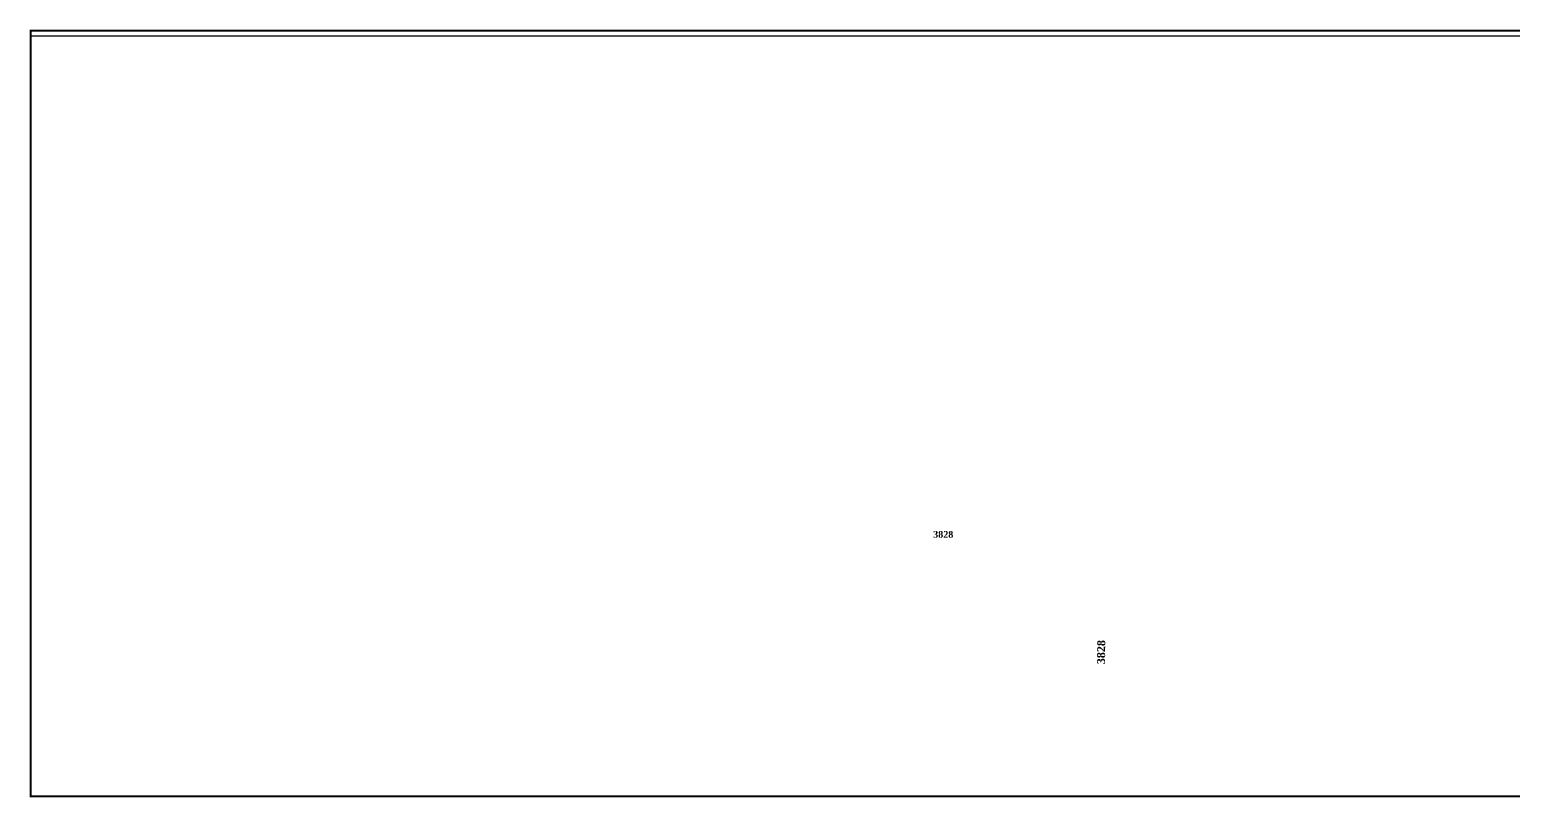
# Model space of a CAD drawing. Header units: millimetres. Extents: x -49 to 1078, y -325 to -37.
# Drawn here: x -49 to 507, y -325 to -37 of the extents above; entities that cross this region are included whole.
import ezdxf

# ---------------------------------------------------------------- set-up
doc = ezdxf.new("R2010")
doc.units = ezdxf.units.MM
doc.header["$MEASUREMENT"] = 0
doc.layers.get('0').update_dxf_attribs({"linetype": 'CONTINUOUS'})
doc.layers.add('Cartouche', color=7, linetype='CONTINUOUS')
doc.layers.add('M_110', color=1, linetype='M_ST_10')
doc.styles.add('ORES', font='TIMESBD.TTF')
doc.styles.get("Standard").update_dxf_attribs({"font": 'romans.shx'})
doc.linetypes.add('M_ST_10', pattern='A,5,-0.3,["++",Standard,S=1,R=0,X=0,Y=-0.5],-2.8', length=8.1)
picture_1 = doc.add_image_def('image1.tif', size_in_pixel=(2244, 7220))

msp = doc.modelspace()

# ---------------------------------------------------------------- linework, layer by layer
at = {"layer": 'Cartouche', "const_width": 0.7, "flags": 128}
msp.add_lwpolyline([(868.06, -324.56), (868.06, -37.56), (-48.88, -37.56), (-48.88, -324.56), (868.06, -324.56)], close=True, dxfattribs=at)

# ---------------------------------------------------------------- texts
at = {"layer": 'M_110', "color": 7, "linetype": 'Continuous', "ltscale": 0.5, "style": 'ORES'}
for height, rotation, p in [(2.5, 359.5751, (289.53, -227.58)), (3, 89.3448, (353.96, -275.05))]:
    msp.add_text('3828', height=height, rotation=rotation, dxfattribs=at).set_placement(p)

# ---------------------------------------------------------------- pictures from other files: only their frames are drawn
image = msp.add_image(picture_1, insert=(868.06, -324.56), size_in_units=(284.99, 916.94), rotation=90)
image.dxf.flags = 11

doc.saveas('drawing.dxf')
